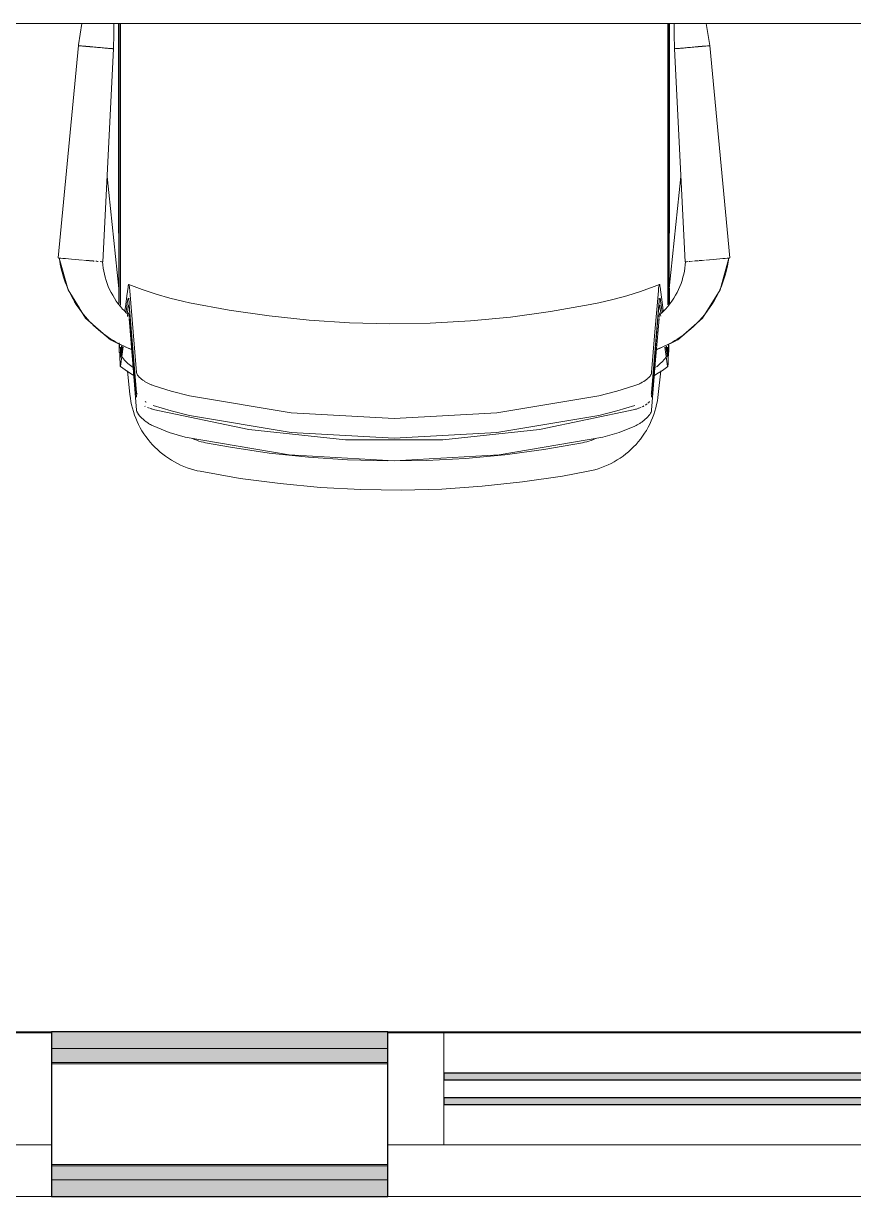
# Model space of a CAD drawing. Header units: millimetres. Extents: x 155920 to 295199, y -4084 to 97293.
# Drawn here: x 159661 to 160401, y 23023 to 24069 of the extents above; entities that cross this region are included whole.
import ezdxf

# ---------------------------------------------------------------- set-up
doc = ezdxf.new("R2010")
doc.units = ezdxf.units.MM
doc.header["$MEASUREMENT"] = 0
for name, color, linetype, lineweight in [('A-GLAZ-CURT', 7, 'CONTINUOUS', 9), ('A-GLAZ-CWMG', 7, 'CONTINUOUS', 9), ('A-WALL', 7, 'CONTINUOUS', 9), ('A-WALL-PATT', 7, 'CONTINUOUS', 25), ('I-FURN', 8, 'CONTINUOUS', 9), ('I-WALL', 7, 'CONTINUOUS', 9)]:
    doc.layers.add(name, color=color, linetype=linetype, lineweight=lineweight)

msp = doc.modelspace()

# ---------------------------------------------------------------- hatches: boundary and pattern name
at = {"layer": 'A-GLAZ-CURT'}
h = msp.add_hatch(color=256, dxfattribs=at)
h.paths.add_polyline_path([(160035.8, 23104.8), (160535.8, 23104.8), (160535.8, 23110.8), (160035.8, 23110.8)], flags=0)
h.paths.add_polyline_path([(160035.8, 23126.8), (160535.8, 23126.8), (160535.8, 23132.8), (160035.8, 23132.8)], flags=0)
at = {"layer": 'A-WALL-PATT', "lineweight": 5}
h = msp.add_hatch(color=256, dxfattribs=at)
h.paths.add_polyline_path([(163021.2, 23154.8), (163232.3, 23154.8), (163232.3, 23169.8), (162335.8, 23169.8), (162335.8, 23154.8), (162722.2, 23154.8)], flags=0)
h.paths.add_polyline_path([(157335.8, 23154.8), (157335.8, 23169.8), (157222.4, 23169.8), (157222.4, 23154.8)], flags=0)
h.paths.add_polyline_path([(159685.8, 23154.8), (159985.8, 23154.8), (159985.8, 23169.8), (159685.8, 23169.8)], flags=0)
h = msp.add_hatch(color=256, dxfattribs=at)
h.paths.add_polyline_path([(163219.8, 23142.3), (163219.8, 23154.8), (162335.8, 23154.8), (162335.8, 23142.3), (163218.8, 23142.3)], flags=0)
h.paths.add_polyline_path([(157222.4, 23142.3), (157335.8, 23142.3), (157335.8, 23154.8), (157222.4, 23154.8)], flags=0)
h.paths.add_polyline_path([(159685.8, 23142.3), (159985.8, 23142.3), (159985.8, 23154.8), (159685.8, 23154.8)], flags=0)
h = msp.add_hatch(color=256, dxfattribs=at)
h.paths.add_polyline_path([(162335.8, 23037.8), (163115.3, 23037.8), (163115.3, 23050.3), (162335.8, 23050.3)], flags=0)
h.paths.add_polyline_path([(159685.8, 23037.8), (159985.8, 23037.8), (159985.8, 23050.3), (159685.8, 23050.3)], flags=0)
h.paths.add_polyline_path([(157222.4, 23037.8), (157335.8, 23037.8), (157335.8, 23050.3), (157222.4, 23050.3)], flags=0)
at = {"layer": 'A-WALL-PATT', "lineweight": 9}
h = msp.add_hatch(color=256, dxfattribs=at)
h.paths.add_polyline_path([(163021.2, 23022.8), (163100.3, 23022.8), (163100.3, 23037.8), (162335.8, 23037.8), (162335.8, 23022.8), (162722.2, 23022.8)], flags=0)
h.paths.add_polyline_path([(157268.1, 23022.8), (157335.8, 23022.8), (157335.8, 23037.8), (157222.4, 23037.8), (157222.4, 23022.8), (157253.1, 23022.8)], flags=0)
h.paths.add_polyline_path([(159685.8, 23022.8), (159985.8, 23022.8), (159985.8, 23037.8), (159685.8, 23037.8)], flags=0)

# ---------------------------------------------------------------- linework, layer by layer
at = {"layer": 'A-GLAZ-CURT', "lineweight": 30}
for p, q in [((160535.8, 23132.8), (160035.8, 23132.8)), ((160035.8, 23132.8), (160035.8, 23126.8)), ((160035.8, 23126.8), (160535.8, 23126.8)), ((160535.8, 23110.8), (160035.8, 23110.8)), ((160035.8, 23110.8), (160035.8, 23104.8)), ((160035.8, 23104.8), (160535.8, 23104.8))]:
    msp.add_line(p, q, dxfattribs=at)
at = {"layer": 'A-GLAZ-CWMG', "lineweight": 20}
for p, q in [((159685.8, 23168.8), (159635.8, 23168.8)), ((159685.8, 23068.8), (159685.8, 23168.8)), ((159635.8, 23068.8), (159685.8, 23068.8))]:
    msp.add_line(p, q, dxfattribs=at)
at = {"layer": 'A-GLAZ-CWMG', "lineweight": 20, "extrusion": (0, 0, -1)}
for p, q in [((160035.8, 23168.8), (159985.8, 23168.8)), ((159985.8, 23168.8), (159985.8, 23068.8)), ((160035.8, 23068.8), (160035.8, 23168.8)), ((159985.8, 23068.8), (160035.8, 23068.8))]:
    msp.add_line(p, q, dxfattribs=at)
at = {"layer": 'A-GLAZ-CWMG'}
for p, q in [((160035.8, 23168.8), (160535.8, 23168.8)), ((160035.8, 23068.8), (160535.8, 23068.8))]:
    msp.add_line(p, q, dxfattribs=at)
at = {"layer": 'A-WALL'}
for p, q in [((159985.8, 23154.8), (159685.8, 23154.8)), ((159985.8, 23142.3), (159685.8, 23142.3)), ((159985.8, 23141.3), (159685.8, 23141.3)), ((159985.8, 23051.3), (159685.8, 23051.3)), ((159985.8, 23050.3), (159685.8, 23050.3)), ((159985.8, 23037.8), (159685.8, 23037.8))]:
    msp.add_line(p, q, dxfattribs=at)
at = {"layer": 'I-FURN'}
for p, q in [((156885.8, 24069), (162185.8, 24069)), ((159712.8, 24069), (159709.9, 24049.8)), ((159741.6, 24059.4), (159741.6, 24069)), ((159745.6, 23882.1), (159745.6, 24069)), ((159746.2, 24069), (159746.2, 23821.4)), ((159747.4, 24069), (159747.4, 23820)), ((160235.8, 23820), (160235.8, 24069)), ((160236.6, 24069), (160236.6, 23821.4)), ((160237.4, 23882.1), (160237.4, 24069)), ((160241.3, 24059.4), (160241.3, 24069)), ((160270.9, 24063.7), (160270.1, 24069)), ((160273.1, 24049.2), (160270.9, 24063.7)), ((159741.3, 24046.4), (159741.6, 24059.4)), ((160241.6, 24046.4), (160241.3, 24059.4)), ((159691.9, 23859.9), (159709.8, 24049.2)), ((159709.8, 24049.2), (159691.9, 23859.9)), ((159709.9, 24049.8), (159709.8, 24049.2)), ((159741.3, 24046.4), (159731.7, 23856.4)), ((159731.7, 23856.4), (159741.3, 24046.4)), ((160251.3, 23856.4), (160241.7, 24046.4)), ((160241.7, 24046.4), (160251.3, 23856.4)), ((160273.3, 24049.2), (160291.2, 23859.9)), ((160291.2, 23859.9), (160273.3, 24049.2)), ((159735.6, 23932.5), (159746, 23832.5)), ((160237.1, 23832.5), (160247.5, 23932.5)), ((159745.6, 23882.1), (159746.1, 23882.1)), ((159746.1, 23882.1), (159746, 23819.6)), ((159746, 23846.4), (159746, 23882.1)), ((160237.1, 23819.6), (160237, 23882.1)), ((160237, 23882.1), (160237.4, 23882.1)), ((160237.1, 23882.1), (160237.1, 23846.4)), ((159692.2, 23859.9), (159691.9, 23859.9)), ((159693, 23859.8), (159692.2, 23859.9)), ((159692.7, 23859.8), (159700.7, 23831.3)), ((159700.7, 23831.3), (159692.7, 23859.8)), ((159700.7, 23831.3), (159692.7, 23859.8)), ((159692.7, 23859.8), (159700.7, 23831.3)), ((159694.3, 23859.7), (159693, 23859.8)), ((159696.1, 23859.5), (159694.3, 23859.7)), ((159698.3, 23859.3), (159696.1, 23859.5)), ((159700.9, 23859.1), (159698.3, 23859.3)), ((159703.8, 23858.9), (159700.9, 23859.1)), ((159706.9, 23858.6), (159703.8, 23858.9)), ((159710.2, 23858.3), (159706.9, 23858.6)), ((159713.5, 23858), (159710.2, 23858.3)), ((159716.7, 23857.7), (159714.5, 23857.9)), ((159719.4, 23857.5), (159716.7, 23857.7)), ((159722.7, 23857.2), (159719.8, 23857.4)), ((159727.5, 23856.8), (159725.3, 23857)), ((159730.7, 23856.5), (159729.3, 23856.6)), ((159731.5, 23856.4), (159730.7, 23856.5)), ((159731.7, 23856.4), (159731.5, 23856.4)), ((160251.6, 23856.4), (160251.3, 23856.4)), ((160252.4, 23856.5), (160251.6, 23856.4)), ((160253.7, 23856.6), (160252.4, 23856.5)), ((160255.4, 23856.7), (160254.5, 23856.7)), ((160255.5, 23856.8), (160255.3, 23856.8)), ((160257.7, 23857), (160255.5, 23856.7)), ((160257.8, 23857), (160255.5, 23856.8)), ((160263.2, 23857.4), (160259, 23857.1)), ((160263.2, 23857.4), (160260.3, 23857.2)), ((160266.4, 23857.7), (160263.7, 23857.5)), ((160268.6, 23857.9), (160266.4, 23857.7)), ((160272.9, 23858.3), (160269.6, 23858)), ((160276.1, 23858.6), (160272.9, 23858.3)), ((160279.3, 23858.9), (160276.1, 23858.6)), ((160282.1, 23859.1), (160279.3, 23858.9)), ((160284.7, 23859.3), (160282.1, 23859.1)), ((160290.3, 23859.8), (160282.4, 23831.3)), ((160282.4, 23831.3), (160290.3, 23859.8)), ((160290.3, 23859.8), (160282.4, 23831.3)), ((160282.4, 23831.3), (160290.3, 23859.8)), ((160287, 23859.5), (160284.7, 23859.3)), ((160288.8, 23859.7), (160287, 23859.5)), ((160290.1, 23859.8), (160288.8, 23859.7)), ((160290.9, 23859.9), (160290.1, 23859.8)), ((160291.2, 23859.9), (160290.9, 23859.9)), ((159745.9, 23819.7), (159746, 23846.4)), ((160237.1, 23846.4), (160237.2, 23819.7)), ((159754.2, 23833.8), (159753.1, 23826.2)), ((159754.8, 23836.2), (159766.9, 23831.6)), ((159766.9, 23831.6), (159779.1, 23827.6)), ((160211.4, 23830), (160223.5, 23834.3)), ((160223.5, 23834.3), (160228.2, 23836.2)), ((160230.1, 23824.8), (160228.9, 23833.8)), ((159700.7, 23831.3), (159716.3, 23806.3)), ((159716.3, 23806.3), (159700.7, 23831.3)), ((159710.8, 23815.2), (159700.7, 23831.3)), ((159700.7, 23831.3), (159716.3, 23806.3)), ((159746.2, 23821.4), (159746.2, 23819.2)), ((159753.1, 23826.2), (159752.1, 23818.5)), ((159752.4, 23811.9), (159753.7, 23821.5)), ((159754.4, 23823.8), (159756.4, 23823.1)), ((159758.7, 23794.1), (159755.8, 23830.5)), ((159779.1, 23827.6), (159791.5, 23824)), ((159791.5, 23824), (159804, 23821)), ((160174.1, 23819.9), (160186.7, 23822.8)), ((160186.7, 23822.8), (160199.1, 23826.1)), ((160199.1, 23826.1), (160211.4, 23830)), ((160227.3, 23830.5), (160224.3, 23794.1)), ((160226.7, 23823.1), (160228.7, 23823.8)), ((160229.3, 23821.5), (160230.6, 23811.9)), ((160231.3, 23815.8), (160230.1, 23824.8)), ((160236.6, 23821.4), (160236.6, 23818.8)), ((160282.4, 23831.3), (160266.7, 23806.3)), ((160266.7, 23806.3), (160282.4, 23831.3)), ((160266.7, 23806.3), (160282.4, 23831.3)), ((160282.4, 23831.3), (160272.3, 23815.2)), ((159716.3, 23806.3), (159712.4, 23812.5)), ((159747.4, 23820), (159747.4, 23817.9)), ((159752.1, 23818.5), (159751.4, 23812.8)), ((159753.6, 23811.2), (159754.3, 23816.3)), ((159755.3, 23818.1), (159758.5, 23779.1)), ((159755.5, 23813.3), (159758.5, 23775.6)), ((159804, 23821), (159809, 23819.9)), ((159809, 23819.9), (159844.4, 23813.3)), ((159844.4, 23813.3), (159880, 23808.1)), ((160095.5, 23807.2), (160131.2, 23812.1)), ((160131.2, 23812.1), (160166.6, 23818.4)), ((160166.6, 23818.4), (160174.1, 23819.9)), ((160224.5, 23779.1), (160227.7, 23818.1)), ((160224.5, 23775.5), (160227.5, 23813.2)), ((160228.7, 23816.2), (160229.4, 23811.3)), ((160231.7, 23812.8), (160231.3, 23815.8)), ((160235.8, 23818.1), (160235.8, 23820)), ((160270.6, 23812.5), (160266.7, 23806.3)), ((159716.3, 23806.3), (159738.4, 23786.8)), ((159738.4, 23786.8), (159716.3, 23806.3)), ((159721.9, 23801.4), (159716.3, 23806.3)), ((159716.3, 23806.3), (159738.4, 23786.8)), ((159753.8, 23809.1), (159753.6, 23807.7)), ((159758.4, 23765.3), (159755.2, 23806)), ((159880, 23808.1), (159915.8, 23804.4)), ((159915.8, 23804.4), (159951.7, 23802.1)), ((159951.7, 23802.1), (159987.7, 23801.2)), ((159987.7, 23801.2), (160023.7, 23801.8)), ((160023.7, 23801.8), (160059.7, 23803.8)), ((160059.7, 23803.8), (160095.5, 23807.2)), ((160227.9, 23806), (160224.6, 23765.3)), ((160229.4, 23807.9), (160229.2, 23809.1)), ((160266.7, 23806.3), (160244.6, 23786.8)), ((160244.6, 23786.8), (160266.7, 23806.3)), ((160244.6, 23786.8), (160266.7, 23806.3)), ((160266.7, 23806.3), (160261.2, 23801.4)), ((159738.4, 23786.8), (159732.9, 23791.7)), ((159761.7, 23757.6), (159758.7, 23794.1)), ((160224.3, 23794.1), (160221.3, 23757.6)), ((160250.2, 23791.7), (160244.6, 23786.8)), ((159738.4, 23786.8), (159757.4, 23778)), ((159757.4, 23778), (159738.4, 23786.8)), ((159745.1, 23783.7), (159738.4, 23786.8)), ((159738.4, 23786.8), (159757.4, 23778)), ((159746.2, 23784.2), (159746.2, 23775.6)), ((159746.6, 23782.7), (159746.2, 23775.6)), ((159749.9, 23780.5), (159747.5, 23763.5)), ((159747.9, 23778.1), (159748.4, 23781.6)), ((159748, 23773.5), (159749.1, 23780.8)), ((160244.6, 23786.8), (160225.7, 23778)), ((160225.7, 23778), (160244.6, 23786.8)), ((160225.7, 23778), (160244.6, 23786.8)), ((160235.6, 23763.5), (160233.2, 23780.4)), ((160234, 23780.7), (160234.8, 23775.3)), ((160234.7, 23781.2), (160235.1, 23778.1)), ((160236.6, 23775.7), (160236.4, 23782.5)), ((160236.6, 23782.7), (160236.6, 23775.7)), ((160244.6, 23786.8), (160238, 23783.7)), ((159746.9, 23769), (159746.7, 23775.6)), ((159747, 23775.5), (159747.1, 23773.5)), ((159747.4, 23771.9), (159747.9, 23778.1)), ((159748.4, 23772.2), (159747.8, 23773)), ((159749.2, 23771), (159748.4, 23772.2)), ((159750.1, 23769.9), (159749.2, 23771)), ((159751, 23768.8), (159750.1, 23769.9)), ((159751.9, 23767.7), (159751, 23768.8)), ((159758.5, 23779.1), (159761.7, 23740)), ((159758.5, 23775.6), (159761.7, 23735.8)), ((160221.3, 23739.9), (160224.5, 23779.1)), ((160221.3, 23735.7), (160224.5, 23775.5)), ((160232.3, 23768.9), (160231.3, 23767.8)), ((160233.2, 23770), (160232.3, 23768.9)), ((160234, 23771.1), (160233.2, 23770)), ((160234.8, 23772.2), (160234, 23771.1)), ((160234.8, 23775.3), (160235, 23774.3)), ((160235.1, 23772.6), (160234.8, 23772.2)), ((160234.8, 23772.2), (160234.8, 23772.2)), ((160235, 23774.3), (160235.1, 23773.4)), ((160235.1, 23778.1), (160235.7, 23771.9)), ((160235.3, 23773), (160235.1, 23772.6)), ((160235.2, 23775.4), (160236.6, 23775.7)), ((160236, 23773.5), (160236, 23775.6)), ((160236.3, 23775.7), (160236.2, 23769)), ((159751.5, 23760), (159747.3, 23763)), ((159756.4, 23756.8), (159751.5, 23760)), ((159753, 23766.7), (159751.9, 23767.7)), ((159754, 23765.7), (159753, 23766.7)), ((159753.6, 23759.2), (159755.8, 23738)), ((159755.1, 23764.8), (159754, 23765.7)), ((159756.2, 23763.9), (159755.1, 23764.8)), ((159757.4, 23763.1), (159756.2, 23763.9)), ((159758.6, 23762.3), (159757.4, 23763.1)), ((159761.7, 23724.1), (159758.4, 23765.3)), ((160224.6, 23765.3), (160221.3, 23724.1)), ((160226.1, 23763.2), (160224.9, 23762.5)), ((160230.9, 23759.6), (160226, 23756.4)), ((160227.2, 23764.1), (160226.1, 23763.2)), ((160228.3, 23765), (160227.2, 23764.1)), ((160227.2, 23738), (160229.4, 23759.2)), ((160229.3, 23765.9), (160228.3, 23765)), ((160230.4, 23766.8), (160229.3, 23765.9)), ((160231.3, 23767.8), (160230.4, 23766.8)), ((160235.7, 23763), (160230.9, 23759.6)), ((159759.3, 23755), (159756.4, 23756.8)), ((160226, 23756.4), (160223.8, 23755)), ((159755.8, 23738), (159756.2, 23734.9)), ((159792.7, 23741.1), (159776.7, 23746.1)), ((159809, 23737), (159792.7, 23741.1)), ((160190.3, 23741), (160174.1, 23736.9)), ((160206.3, 23746), (160190.3, 23741)), ((160226.9, 23735.4), (160227.2, 23738)), ((159756.2, 23734.9), (159756.7, 23731.9)), ((159756.7, 23731.9), (159757.3, 23728.8)), ((159757.3, 23728.8), (159758.1, 23725.8)), ((159776.7, 23728.4), (159792.7, 23723.4)), ((159899.8, 23721.8), (159809, 23737)), ((160174.1, 23736.9), (160083.3, 23721.8)), ((160190.3, 23723.4), (160206.3, 23728.4)), ((160225.1, 23726.2), (160225.8, 23729.2)), ((160225.8, 23729.2), (160226.4, 23732.3)), ((160226.4, 23732.3), (160226.9, 23735.4)), ((159758.1, 23725.8), (159759, 23722.8)), ((159759, 23722.8), (159760, 23719.8)), ((159760, 23719.8), (159761.1, 23716.9)), ((159761.1, 23716.9), (159762.3, 23714.1)), ((159776.7, 23724.8), (159861.8, 23706.8)), ((159792.7, 23723.4), (159809, 23719.3)), ((159809, 23719.3), (159899.8, 23704.1)), ((159991.5, 23716.7), (159899.8, 23721.8)), ((160083.3, 23721.8), (159991.5, 23716.7)), ((160083.3, 23704.1), (160174.1, 23719.3)), ((160121.2, 23706.8), (160206.3, 23724.7)), ((160174.1, 23719.3), (160190.3, 23723.4)), ((160221, 23714.5), (160222.2, 23717.3)), ((160222.2, 23717.3), (160223.3, 23720.3)), ((160223.3, 23720.3), (160224.2, 23723.2)), ((160224.2, 23723.2), (160225.1, 23726.2)), ((159762.3, 23714.1), (159763.6, 23711.2)), ((159763.6, 23711.2), (159765.1, 23708.5)), ((159765.1, 23708.5), (159766.6, 23705.8)), ((159790.7, 23704.3), (159776.7, 23710)), ((159861.8, 23706.8), (159948.2, 23697.8)), ((160034.9, 23697.8), (160121.2, 23706.8)), ((160206.3, 23709.9), (160192.3, 23704.2)), ((160215, 23703.5), (160216.6, 23706.1)), ((160216.6, 23706.1), (160218.2, 23708.9)), ((160218.2, 23708.9), (160219.6, 23711.6)), ((160219.6, 23711.6), (160221, 23714.5)), ((159766.6, 23705.8), (159768.3, 23703.1)), ((159768.3, 23703.1), (159770.1, 23700.6)), ((159770.1, 23700.6), (159772, 23698.1)), ((159772, 23698.1), (159773.9, 23695.6)), ((159773.9, 23695.6), (159776, 23693.3)), ((159805.2, 23700.1), (159790.7, 23704.3)), ((159897.9, 23684.3), (159805.2, 23700.1)), ((159813.5, 23698.1), (159811.6, 23698.9)), ((159815.4, 23697.3), (159813.5, 23698.1)), ((159817.4, 23696.6), (159815.4, 23697.3)), ((159819.4, 23696), (159817.4, 23696.6)), ((159821.4, 23695.5), (159819.4, 23696)), ((159899.8, 23704.1), (159991.5, 23699.1)), ((159948.2, 23697.8), (160034.9, 23697.8)), ((159991.5, 23699.1), (160083.3, 23704.1)), ((160177.9, 23700.1), (160085.2, 23684.3)), ((160163.4, 23696), (160161.4, 23695.5)), ((160165.4, 23696.5), (160163.4, 23696)), ((160167.4, 23697.2), (160165.4, 23696.5)), ((160169.3, 23698), (160167.4, 23697.2)), ((160171.2, 23698.8), (160169.3, 23698)), ((160192.3, 23704.2), (160177.9, 23700.1)), ((160207.4, 23693.6), (160209.4, 23696)), ((160209.4, 23696), (160211.4, 23698.4)), ((160211.4, 23698.4), (160213.2, 23700.9)), ((160213.2, 23700.9), (160215, 23703.5)), ((159776, 23693.3), (159778.2, 23691.1)), ((159778.2, 23691.1), (159780.4, 23688.9)), ((159780.4, 23688.9), (159782.7, 23686.8)), ((159782.7, 23686.8), (159785.1, 23684.8)), ((159823.4, 23695.1), (159821.4, 23695.5)), ((159845.5, 23691.1), (159823.4, 23695.1)), ((159880.2, 23685.9), (159845.5, 23691.1)), ((159915.1, 23682.2), (159880.2, 23685.9)), ((160125.1, 23689), (160090.3, 23684.4)), ((160159.6, 23695.1), (160125.1, 23689)), ((160161.4, 23695.5), (160159.6, 23695.1)), ((160195.8, 23683.2), (160198.3, 23685.1)), ((160198.3, 23685.1), (160200.7, 23687.1)), ((160200.7, 23687.1), (160203, 23689.2)), ((160203, 23689.2), (160205.2, 23691.4)), ((160205.2, 23691.4), (160207.4, 23693.6)), ((159785.1, 23684.8), (159787.6, 23683)), ((159787.6, 23683), (159790.2, 23681.2)), ((159790.2, 23681.2), (159792.8, 23679.5)), ((159792.8, 23679.5), (159795.5, 23677.9)), ((159795.5, 23677.9), (159798.3, 23676.5)), ((159798.3, 23676.5), (159801.1, 23675.1)), ((159801.1, 23675.1), (159804, 23673.9)), ((159991.5, 23679), (159897.9, 23684.3)), ((159950.1, 23679.8), (159915.1, 23682.2)), ((159985.2, 23678.8), (159950.1, 23679.8)), ((160020.3, 23679.3), (159985.2, 23678.8)), ((160085.2, 23684.3), (159991.5, 23679)), ((160055.3, 23681.1), (160020.3, 23679.3)), ((160090.3, 23684.4), (160055.3, 23681.1)), ((160179.5, 23674.1), (160182.4, 23675.3)), ((160182.4, 23675.3), (160185.2, 23676.7)), ((160185.2, 23676.7), (160187.9, 23678.1)), ((160187.9, 23678.1), (160190.6, 23679.7)), ((160190.6, 23679.7), (160193.2, 23681.4)), ((160193.2, 23681.4), (160195.8, 23683.2)), ((159804, 23673.9), (159806.9, 23672.8)), ((159806.9, 23672.8), (159809.8, 23671.8)), ((159809.8, 23671.8), (159812.8, 23670.9)), ((159812.8, 23670.9), (159815.8, 23670.1)), ((159815.8, 23670.1), (159818.5, 23669.6)), ((159818.5, 23669.6), (159854.1, 23663.3)), ((160106.1, 23660.1), (160141.9, 23665.4)), ((160141.9, 23665.4), (160164.6, 23669.6)), ((160164.6, 23669.6), (160167.7, 23670.2)), ((160167.7, 23670.2), (160170.7, 23671)), ((160170.7, 23671), (160173.7, 23671.9)), ((160173.7, 23671.9), (160176.6, 23672.9)), ((160176.6, 23672.9), (160179.5, 23674.1)), ((159854.1, 23663.3), (159889.9, 23658.6)), ((159889.9, 23658.6), (159925.8, 23655.2)), ((159925.8, 23655.2), (159961.9, 23653.3)), ((159998.1, 23652.8), (160034.2, 23653.8)), ((160034.2, 23653.8), (160070.2, 23656.3)), ((160070.2, 23656.3), (160106.1, 23660.1)), ((159961.9, 23653.3), (159998.1, 23652.8))]:
    msp.add_line(p, q, dxfattribs=at)
msp.add_ellipse((159991.2, 24286.7), major_axis=(825, 0), ratio=0.648816, start_param=4.410918, end_param=4.412924, dxfattribs=at)
for points, knots in [([(159709.8, 24049.2), (159709.8, 24049.2), (159710.4, 24049.1), (159712.7, 24048.9), (159714.7, 24048.7), (159715.4, 24048.7)], [-1, -1, -1, -1, -0.8888889, -0.7777778, -0.722393, -0.722393, -0.722393, -0.722393]), ([(159725.5, 24047.8), (159724.6, 24047.9), (159721.9, 24048.1), (159718.4, 24048.4), (159716.1, 24048.6), (159715.4, 24048.7)], [-0.4999756, -0.4999756, -0.4999756, -0.4999756, -0.4444444, -0.3333333, -0.2779256, -0.2779256, -0.2779256, -0.2779256]), ([(159741.3, 24046.4), (159741.3, 24046.4), (159741.2, 24046.4), (159740.2, 24046.5), (159737.9, 24046.7), (159732.9, 24047.1), (159728.3, 24047.6), (159725.5, 24047.8)], [-1, -1, -1, -1, -0.9444444, -0.8888889, -0.7777778, -0.6666667, -0.5, -0.5, -0.5, -0.5]), ([(159725.6, 24047.8), (159726.5, 24047.7), (159728.3, 24047.6), (159731, 24047.3), (159733.5, 24047.1), (159735.7, 24046.9), (159737.7, 24046.7), (159739.3, 24046.6), (159740.8, 24046.5), (159741.3, 24046.4), (159741.3, 24046.4)], [-0.4999756, -0.4999756, -0.4999756, -0.4999756, -0.4444444, -0.3888889, -0.3333333, -0.2777778, -0.2222222, -0.1666667, -0.1111111, 0, 0, 0, 0]), ([(160243.7, 24046.6), (160243.2, 24046.6), (160242.1, 24046.5), (160241.6, 24046.4), (160241.6, 24046.4)], [-0.1666667, -0.1666667, -0.1666667, -0.1666667, -0.1111111, 0, 0, 0, 0]), ([(159692.8, 23859.8), (159694.8, 23845.1), (159702.6, 23823.8), (159721.2, 23800.7), (159738.1, 23787.2), (159750.7, 23780.8), (159757, 23778.4)], [-1, -1, -1, -1, -0.7, -0.55, -0.4, -0.2610856, -0.2610856, -0.2610856, -0.2610856]), ([(159724, 23857.1), (159723.9, 23857.1), (159723.7, 23857.1), (159723.4, 23857.1), (159722.7, 23857.2), (159721.7, 23857.3), (159720.7, 23857.4), (159720.1, 23857.4), (159719.8, 23857.4)], [-0.77777778, -0.77777778, -0.77777778, -0.77777778, -0.77083333, -0.76388889, -0.75, -0.72222222, -0.69444444, -0.67778327, -0.67778327, -0.67778327, -0.67778327]), ([(159727.6, 23856.8), (159727.6, 23856.8), (159727.2, 23856.8), (159726.6, 23856.9), (159726, 23856.9), (159725.8, 23856.9)], [-0.86453357, -0.86453357, -0.86453357, -0.86453357, -0.86111111, -0.83333333, -0.82062906, -0.82062906, -0.82062906, -0.82062906]), ([(159731.5, 23856.4), (159731.9, 23849.1), (159735.2, 23834.2), (159744.8, 23818.8), (159751.9, 23811.6), (159753.3, 23810.3)], [0, 0, 0, 0, 0.25, 0.5, 0.5570619, 0.5570619, 0.5570619, 0.5570619]), ([(160226.1, 23778.4), (160232.4, 23780.8), (160247.2, 23788.3), (160267.4, 23805.7), (160283.4, 23830.8), (160289, 23850), (160290.3, 23859.8)], [0.2610854, 0.2610854, 0.2610854, 0.2610854, 0.4, 0.6, 0.8, 1, 1, 1, 1]), ([(160229.8, 23810.3), (160231.1, 23811.6), (160238.2, 23818.8), (160247.8, 23834.2), (160251.1, 23849.1), (160251.5, 23856.4)], [0.4429331, 0.4429331, 0.4429331, 0.4429331, 0.5, 0.75, 1, 1, 1, 1]), ([(159755.1, 23806.7), (159755, 23808.1), (159754.7, 23810.4), (159754.3, 23811.4), (159754, 23810.2), (159753.8, 23809.1)], [-0.9541474, -0.9541474, -0.9541474, -0.9541474, -0.6666667, -0.3333333, 0, 0, 0, 0]), ([(160229.2, 23809.1), (160229.1, 23810.2), (160228.8, 23811.4), (160228.4, 23810.4), (160228.1, 23808.1), (160228, 23806.7)], [-1, -1, -1, -1, -0.6666667, -0.3333333, -0.0458666, -0.0458666, -0.0458666, -0.0458666]), ([(160235.1, 23773.4), (160235.2, 23773.1), (160235.2, 23772.9), (160235.4, 23773.2), (160235.6, 23774.9), (160235.7, 23777.6), (160235.7, 23779.3), (160235.8, 23780.3)], [0, 0, 0, 0, 0.166667, 0.333333, 0.666667, 0.833333, 1, 1, 1, 1]), ([(159776.7, 23746.1), (159775.8, 23746.4), (159774.6, 23746.9), (159772.9, 23747.6), (159771.7, 23748.2), (159770.6, 23748.8), (159769.1, 23749.7), (159766.3, 23751.5), (159763.7, 23753.8), (159762.1, 23756.1), (159761.8, 23757.1), (159761.7, 23757.6)], [-1, -1, -1, -1, -0.892857, -0.839286, -0.785714, -0.732143, -0.678571, -0.571429, -0.285714, -0.142857, 0, 0, 0, 0]), ([(160217.9, 23752.5), (160216.5, 23751.3), (160214, 23749.5), (160209.8, 23747.3), (160207.5, 23746.4), (160206.3, 23746)], [-0.5714286, -0.5714286, -0.5714286, -0.5714286, -0.2857143, -0.1428571, 0, 0, 0, 0]), ([(160221.3, 23757.6), (160221.3, 23756.9), (160220.6, 23755.3), (160219, 23753.5), (160218, 23752.6)], [-1, -1, -1, -1, -0.7857143, -0.5777371, -0.5777371, -0.5777371, -0.5777371]), ([(159769.4, 23731.8), (159769.4, 23731.8), (159769.7, 23731.7), (159770, 23731.5), (159770.2, 23731.4)], [0.67634933, 0.67634933, 0.67634933, 0.67634933, 0.67857143, 0.71428571, 0.71428571, 0.71428571, 0.71428571]), ([(159776.7, 23710), (159775.5, 23710.5), (159773.3, 23711.7), (159769.2, 23714.5), (159766, 23717.3), (159764, 23719.6), (159763.3, 23720.7), (159762.8, 23721.4), (159762.4, 23722.2), (159761.9, 23723.1), (159761.8, 23723.7), (159761.7, 23724.1)], [0, 0, 0, 0, 0.142857, 0.285714, 0.571429, 0.678571, 0.732143, 0.785714, 0.839286, 0.892857, 1, 1, 1, 1]), ([(160221.3, 23724.1), (160221.3, 23723.6), (160220.9, 23722.4), (160219.3, 23719.7), (160216.7, 23716.9), (160213.9, 23714.6), (160212.5, 23713.5), (160211.3, 23712.7), (160210.1, 23712), (160208.5, 23711), (160207.2, 23710.3), (160206.3, 23709.9)], [0, 0, 0, 0, 0.142857, 0.285714, 0.571429, 0.678571, 0.732143, 0.785714, 0.839286, 0.892857, 1, 1, 1, 1])]:
    msp.add_open_spline(points, degree=3, knots=knots, dxfattribs=at)
for points in [[(159715.4, 24048.7), (159714.7, 24048.7), (159713.4, 24048.9), (159711.8, 24049), (159710.6, 24049.1), (159709.9, 24049.2), (159709.8, 24049.2), (159709.8, 24049.2)], [(159715.4, 24048.7), (159716.1, 24048.6), (159716.9, 24048.6), (159717.7, 24048.5)], [(159717.7, 24048.5), (159718.5, 24048.4), (159719.3, 24048.3), (159720.2, 24048.3)], [(159720.2, 24048.3), (159721, 24048.2), (159722.8, 24048), (159724.6, 24047.9), (159725.5, 24047.8)], [(160241.6, 24046.4), (160241.6, 24046.4), (160241.7, 24046.4), (160241.8, 24046.4)], [(160245.3, 24046.7), (160244.7, 24046.7), (160244.3, 24046.6), (160243.8, 24046.6)], [(160247.2, 24046.9), (160246.6, 24046.8), (160246, 24046.8), (160245.4, 24046.7)], [(160249.5, 24047.1), (160248.7, 24047), (160248, 24047), (160247.4, 24046.9)], [(160249.6, 24047.1), (160250.4, 24047.2), (160251.2, 24047.2), (160252, 24047.3)], [(160252, 24047.3), (160251.2, 24047.2), (160250.4, 24047.2), (160249.6, 24047.1)], [(160254.6, 24047.6), (160253.8, 24047.5), (160252.9, 24047.4), (160252.1, 24047.3)], [(160252.1, 24047.3), (160252.9, 24047.4), (160253.8, 24047.5), (160254.6, 24047.5)], [(160254.8, 24047.6), (160255.6, 24047.6), (160256.5, 24047.7), (160257.4, 24047.8)], [(160257.4, 24047.8), (160256.5, 24047.7), (160255.6, 24047.6), (160254.8, 24047.6)], [(160257.5, 24047.8), (160258.4, 24047.9), (160259.3, 24047.9), (160260.1, 24048)], [(160260.1, 24048), (160259.3, 24048), (160258.4, 24047.9), (160257.5, 24047.8)], [(160262.8, 24048.3), (160261.9, 24048.2), (160261.1, 24048.1), (160260.3, 24048)], [(160260.3, 24048), (160261.1, 24048.1), (160261.9, 24048.2), (160262.7, 24048.2)], [(160262.9, 24048.3), (160263.7, 24048.3), (160264.5, 24048.4), (160265.2, 24048.5)], [(160265.2, 24048.5), (160264.5, 24048.4), (160263.7, 24048.3), (160262.9, 24048.3)], [(160265.4, 24048.5), (160266.1, 24048.5), (160266.8, 24048.6), (160267.5, 24048.7)], [(160267.5, 24048.7), (160266.8, 24048.6), (160266.1, 24048.6), (160265.4, 24048.5)], [(160267.7, 24048.7), (160268.3, 24048.7), (160268.9, 24048.8), (160269.5, 24048.8)], [(160269.6, 24048.8), (160270.8, 24049), (160272.7, 24049.1), (160273.3, 24049.2), (160273.3, 24049.2)], [(159719.4, 23857.5), (159718.6, 23857.6), (159717.8, 23857.6), (159717.1, 23857.7)], [(159755.8, 23830.5), (159755.6, 23832), (159755.4, 23834.5), (159755, 23836.3), (159754.6, 23836.2), (159754.3, 23834.8), (159754.2, 23833.8)], [(160228.9, 23833.8), (160228.8, 23834.8), (160228.5, 23836.2), (160228.1, 23836.3), (160227.7, 23834.5), (160227.4, 23832), (160227.3, 23830.5)], [(159753.7, 23821.5), (159753.9, 23822.5), (159754.1, 23823.9), (159754.5, 23824), (159754.9, 23822.1), (159755.2, 23819.7), (159755.3, 23818.1)], [(160227.7, 23818.1), (160227.9, 23819.7), (160228.1, 23822.1), (160228.5, 23824), (160228.9, 23823.9), (160229.2, 23822.5), (160229.3, 23821.5)], [(159754.3, 23816.3), (159754.5, 23817.3), (159754.7, 23818.3), (159755.1, 23817.3), (159755.4, 23814.9), (159755.5, 23813.3)], [(160227.5, 23813.2), (160227.7, 23814.8), (160227.9, 23817.2), (160228.3, 23818.2), (160228.6, 23817.2), (160228.7, 23816.2)], [(159747.3, 23780.2), (159747.3, 23778.4), (159747.5, 23775.4), (159747.6, 23773.8), (159747.7, 23773.3)], [(159747.5, 23763.5), (159747.4, 23763.2), (159747.3, 23762.8), (159747.2, 23763.7), (159747, 23765.7), (159747, 23767.8), (159746.9, 23769)], [(159747.1, 23773.5), (159747.1, 23772.4), (159747.2, 23770.9), (159747.4, 23771.3), (159747.4, 23771.9)], [(159747.7, 23773.3), (159747.7, 23773.1), (159747.8, 23772.9), (159747.9, 23773.2), (159748, 23773.5)], [(160236.2, 23769), (160236.1, 23767.8), (160236, 23765.7), (160235.9, 23763.7), (160235.7, 23762.8), (160235.6, 23763.2), (160235.6, 23763.5)], [(160235.7, 23771.9), (160235.7, 23771.3), (160235.8, 23770.9), (160235.9, 23772.4), (160236, 23773.5)], [(159761.7, 23740), (159761.8, 23739.5), (159761.9, 23739), (159762.2, 23738.4)], [(160220.8, 23738.4), (160221.1, 23738.9), (160221.3, 23739.5), (160221.3, 23739.9)], [(159769, 23727.8), (159769.2, 23727.7), (159769.3, 23727.6), (159769.5, 23727.5)], [(160212.9, 23727.1), (160213.4, 23727.4), (160213.9, 23727.6), (160214.4, 23727.9)], [(160215.7, 23728.6), (160216.2, 23729), (160216.8, 23729.4), (160217.2, 23729.8)], [(160218, 23730.4), (160218.5, 23730.9), (160218.9, 23731.3), (160219.4, 23731.8)], [(159771.4, 23726.6), (159772, 23726.4), (159772.6, 23726.1), (159773.3, 23725.9)], [(159774, 23725.6), (159774.9, 23725.3), (159775.8, 23725), (159776.7, 23724.8)], [(160206.3, 23724.7), (160207.3, 23725), (160208.3, 23725.3), (160209.2, 23725.6)], [(160209.7, 23725.8), (160210.5, 23726.1), (160211.3, 23726.4), (160211.9, 23726.7)]]:
    msp.add_open_spline(points, degree=3, dxfattribs=at)
at = {"layer": 'I-WALL'}
for p, q in [((157335.8, 23169.8), (159685.8, 23169.8)), ((159985.8, 23169.8), (162335.8, 23169.8)), ((159685.8, 23022.8), (157335.8, 23022.8)), ((162335.8, 23022.8), (159985.8, 23022.8))]:
    msp.add_line(p, q, dxfattribs=at)
at = {"layer": 'I-WALL', "lineweight": 30}
for p, q in [((159985.8, 23169.8), (159685.8, 23169.8)), ((159685.8, 23169.8), (159685.8, 23022.8)), ((159985.8, 23022.8), (159985.8, 23169.8)), ((159685.8, 23022.8), (159985.8, 23022.8))]:
    msp.add_line(p, q, dxfattribs=at)

doc.saveas('drawing.dxf')
